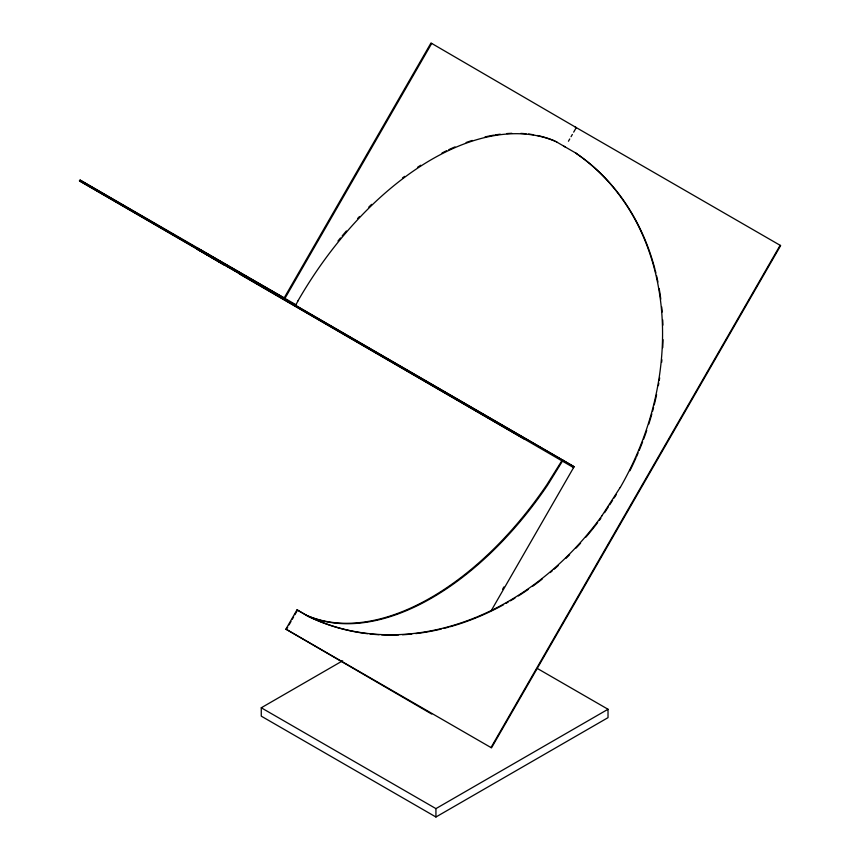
<?xml version="1.0" encoding="UTF-8"?>
<svg xmlns="http://www.w3.org/2000/svg" width="860" height="860" viewBox="0 0 860 860"><rect width="100%" height="100%" fill="white"/><g stroke="black" fill="none" stroke-linecap="round" stroke-linejoin="round"><path stroke-width="1.29" d="M295.464 305.655L298.001 300.871M204.433 252.485L79.862 179.944L296.077 304.827L295.56 305.708L283.649 298.839L430.989 43L576.286 127.613L573.663 132.15M431.709 43.419L284.445 299.237L79.356 180.826L573.588 467.614L572.857 467.195M431.709 714.058L285.907 629.144L297.022 609.826L309.45 616.996M286.412 629.445L287.724 627.166M289.035 624.897L290.992 621.49M292.303 619.211L293.615 616.942M294.915 614.674L297.538 610.127M568.438 141.244L569.739 138.976M571.051 136.697L572.362 134.429M238.198 272.072L562.978 460.25L547.616 485.104A266.707 153.983 -60 0 1 306.644 615.459L297.022 609.826M502.595 589.25L503.928 586.928M491.275 610.6L574.093 466.722L562.978 460.25M490.995 747.555L780.138 245.304M561.827 460.777L546.885 484.685A266.707 153.983 -60 0 1 305.913 615.05M601.903 515.785L620.157 487.534M604.601 512.689L608.257 507.056M609.708 504.798L612.632 500.283M614.083 498.026L616.276 494.64M537.457 668.532L608.02 709.263L608.02 717.649L435.934 817L261.268 716.154L261.268 707.78L342.656 660.781M261.268 707.78L435.934 808.615L608.02 709.263M243.229 275.522L196.962 249.056L224.062 265.02M575.05 126.893L780.643 245.595L491.501 747.856L285.907 629.144M563.923 146.211L576.351 153.381M284.165 297.947L197.467 248.164L237.381 271.588M574.093 466.722L295.947 305.773M524.815 439.395L239.327 273.91M556.044 141.62L565.16 146.931M206.744 253.829L214.817 258.527M217.118 259.87L220.579 261.892M222.891 263.235L231.017 267.965M234.49 269.986L241.445 274.039M255.366 282.144L257.688 283.488M262.322 286.197L265.804 288.218M283.714 298.818L295.56 305.708M435.934 808.615L435.934 817M337.991 241.004A266.783 154.026 -60 0 1 340.485 237.962M342.162 235.952A266.783 154.026 -60 0 1 346.397 230.975M357.685 218.44A266.783 154.026 -60 0 1 359.523 216.505M368.789 207.088A266.783 154.026 -60 0 1 371.606 204.357M402.469 177.966A266.783 154.026 -60 0 1 404.598 176.375M417.498 167.345A266.783 154.026 -60 0 1 420.733 165.238M442.019 152.994A266.783 154.026 -60 0 1 446.534 150.758M448.78 149.683A266.783 154.026 -60 0 1 454.994 146.899M466.131 142.513A266.783 154.026 -60 0 1 472.248 140.438M485.029 136.923A266.783 154.026 -60 0 1 493.812 135.149M495.059 134.945A266.783 154.026 -60 0 1 500.283 134.203M506.755 133.579A266.783 154.026 -60 0 1 511.85 133.321M520.805 133.397A266.783 154.026 -60 0 1 525.997 133.773M528.556 134.053A266.783 154.026 -60 0 1 533.608 134.784M537.317 135.493A266.783 154.026 -60 0 1 554.893 141.018M297.969 300.849A266.783 154.026 -60 0 1 556.807 141.954M600.871 518.279A268.148 218.945 -60.2 0 1 599.28 520.429M597.657 522.568A268.148 218.945 -60.2 0 1 585.875 537.167M580.597 543.165A268.148 218.945 -60.2 0 1 576.092 548.056M569.621 554.732A268.148 218.945 -60.2 0 1 565.837 558.452M558.14 565.665A268.148 218.945 -60.2 0 1 554.216 569.148M552.228 570.868A268.148 218.945 -60.2 0 1 550.239 572.567M542.122 579.167A268.148 218.945 -60.2 0 1 532.802 586.187M528.416 589.293A268.148 218.945 -60.2 0 1 518.376 595.958M514.979 598.076A268.148 218.945 -60.2 0 1 510.431 600.817M508.142 602.14A268.148 218.945 -60.2 0 1 505.852 603.441M503.551 604.72A268.148 218.945 -60.2 0 1 477.73 617.147M476.494 617.663A268.148 218.945 -60.2 0 1 450.135 626.736M448.866 627.091A268.148 218.945 -60.2 0 1 443.814 628.413M441.277 629.036A268.148 218.945 -60.2 0 1 415.767 633.605M411.8 634.046A268.148 218.945 -60.2 0 1 402.555 634.766M398.61 634.949A268.148 218.945 -60.2 0 1 381.668 634.874M379.077 634.734A268.148 218.945 -60.2 0 1 370.069 633.992M367.51 633.702A268.148 218.945 -60.2 0 1 309.471 616.942M576.308 153.446A268.116 218.913 -60.2 0 1 654.922 269.159M655.255 270.427A268.116 218.913 -60.2 0 1 655.89 272.975M656.503 275.544A268.116 218.913 -60.2 0 1 657.911 282.015M659.158 288.562A268.116 218.913 -60.2 0 1 660.792 299.151M661.695 306.859A268.116 218.913 -60.2 0 1 662.178 312.04M662.705 319.877A268.116 218.913 -60.2 0 1 662.92 325.123M663.017 339.657A268.116 218.913 -60.2 0 1 662.737 347.666M661.899 359.716A268.116 218.913 -60.2 0 1 661.641 362.393M659.663 377.863A268.116 218.913 -60.2 0 1 659.255 380.453M658.824 383.033A268.116 218.913 -60.2 0 1 658.373 385.624M656.599 394.643A268.116 218.913 -60.2 0 1 654.224 404.92M653.578 407.489A268.116 218.913 -60.2 0 1 652.557 411.338M651.858 413.907A268.116 218.913 -60.2 0 1 648.805 424.098M646.731 430.43A268.116 218.913 -60.2 0 1 643.592 439.245M642.646 441.75A268.116 218.913 -60.2 0 1 639.163 450.479M638.12 452.951A268.116 218.913 -60.2 0 1 636.518 456.649M635.981 457.875A268.116 218.913 -60.2 0 1 629.907 470.742M601.946 515.807A268.148 218.945 -60.2 0 1 308.966 616.652M575.802 153.155A268.116 218.913 -60.2 0 1 620.211 487.566"/></g></svg>
